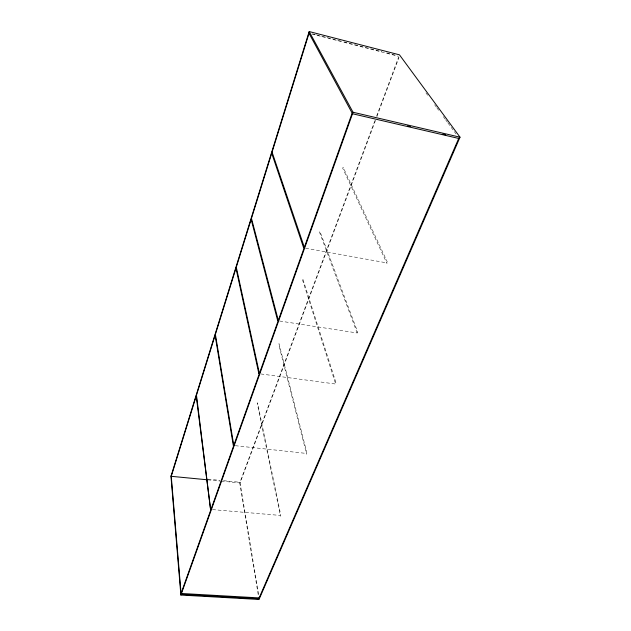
<?xml version="1.0" encoding="UTF-8"?>
<svg xmlns="http://www.w3.org/2000/svg" width="631" height="631" viewBox="0 0 631 631"><rect width="100%" height="100%" fill="white"/><g stroke="black" fill="none" stroke-linecap="round" stroke-linejoin="round"><path stroke-width="0.47" stroke-dasharray="3.15 2.37" d="M374.917 120.655L239.733 482.912L258.844 598.48M376.636 116.041L398.666 57.003M375.563 120.221L240.088 482.936L221.331 481.145M376.936 116.53L398.997 57.46M212.505 509.596L280.338 515.432L280.669 514.651L257.551 402.807L257.274 403.556L280.519 516.308M208.001 479.181L219.627 480.301M223.5 480.672L239.977 482.258L258.671 595.001M207.773 479.844L220.361 481.051M235.276 445.683L306.445 453.429L306.816 452.553L279.02 343.69L278.721 344.51L306.666 454.281M260.808 373.946L335.668 384.027L336.086 383.049L302.691 278.523L302.359 279.43L335.937 384.855M279.643 321.021L357.17 332.971L357.619 331.906L319.87 231.238L319.515 232.216L357.469 333.767M305.578 248.18L386.685 262.875L387.182 261.691L343.122 167.223L342.728 168.296L387.032 263.632M312.582 33.829L315.429 34.563M316.376 34.808L342.972 41.654M343.927 41.898L381.913 51.679M386.669 52.901L397.112 55.591M311.872 34.027L398.398 56.293M425.957 92.899L427.692 95.265M434.633 104.754L436.368 107.12M436.944 107.917L438.679 110.283M443.309 116.609L445.044 118.983M445.62 119.772L447.355 122.146M447.939 122.935L453.721 130.838M454.304 131.627L456.039 134.001"/><path stroke-width="0.95" d="M309.182 31.55L170.977 476.302L180.892 595.049L259.01 599.45L460.023 137.195L399.478 54.842L309.182 31.55L353.037 112.263L180.892 595.049M309.016 33.293L171.246 476.318L207.118 479.765M352.153 113.107L181.065 593.463L259.152 597.904L458.926 137.952L459.407 138.607L352.508 113.754L308.78 32.851M407.445 125.971L410.308 126.634M442.725 134.182L445.581 134.845M353.037 112.263L460.023 137.195M272.064 152.118L304.079 246.595L303.645 247.833L271.716 153.23M251.461 218.373L278.097 319.617L277.711 320.722L251.146 219.383M236.278 267.205L259.231 372.669L258.868 373.686L235.978 268.151M259.152 597.904L259.302 598.78L181.144 594.363L171.19 475.632M215.384 334.391L233.644 444.571L233.32 445.47L215.116 335.235M196.47 395.195L210.573 509.43L196.233 395.968"/></g></svg>
